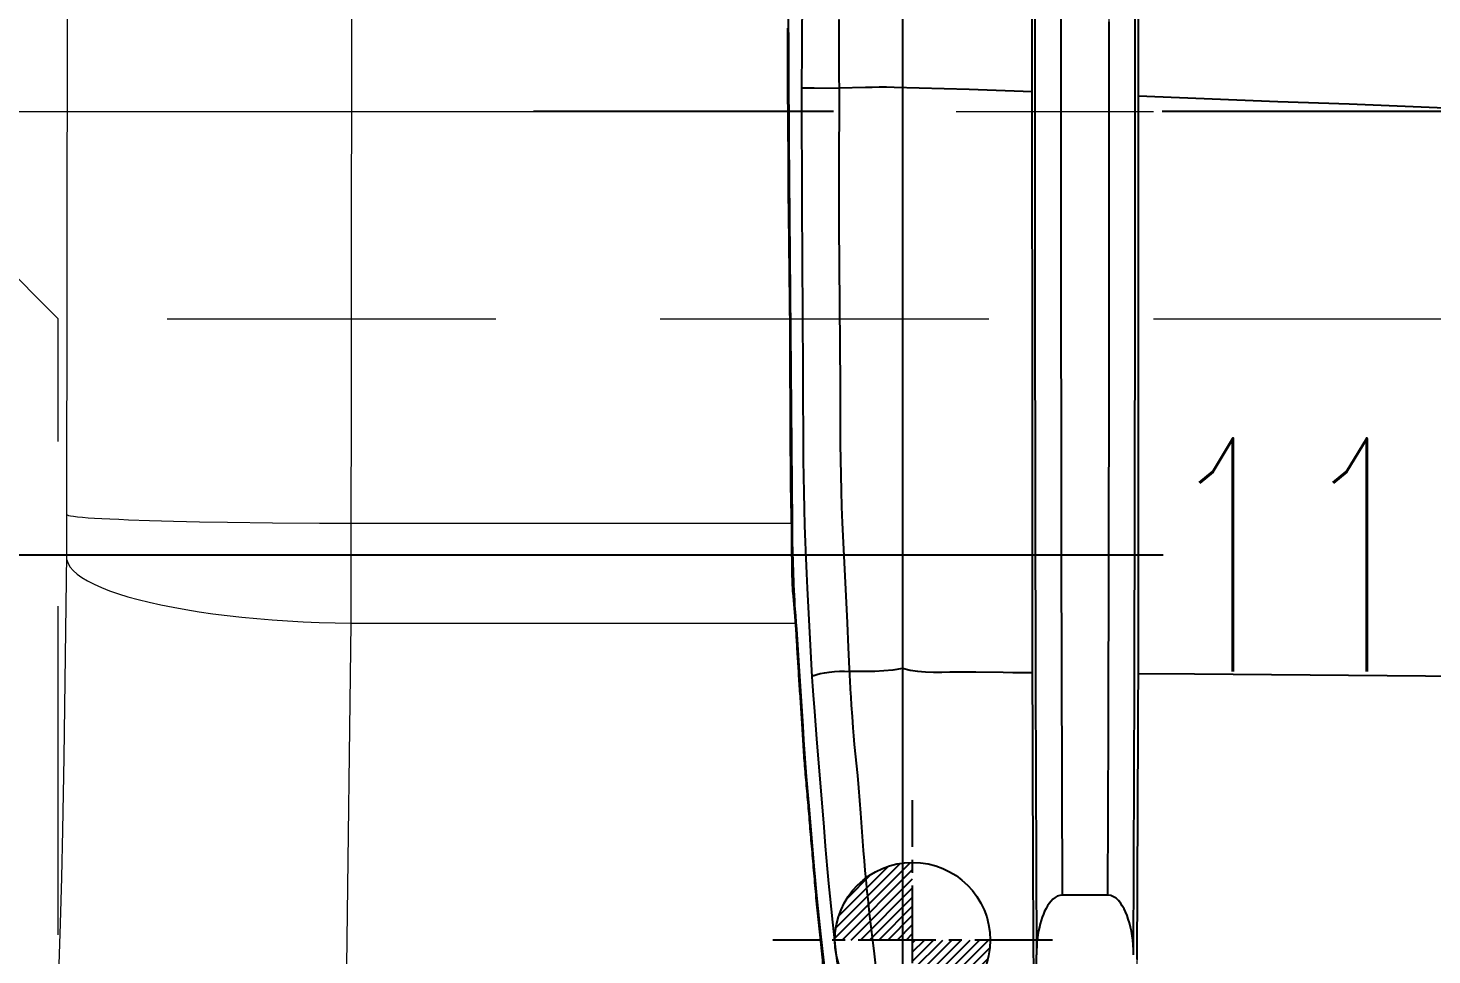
# Model space of a CAD drawing. Header units: inches. Extents: x 133169 to 134399, y -43543 to -42673.
# Drawn here: x 133762.28 to 133789.39, y -43006.59 to -42988.69 of the extents above; entities that cross this region are included whole.
import ezdxf

# ---------------------------------------------------------------- set-up
doc = ezdxf.new("R2010")
doc.units = ezdxf.units.IN
doc.header["$LTSCALE"] = 2
doc.header["$MEASUREMENT"] = 0
doc.header["$PDMODE"] = 3
doc.header["$PDSIZE"] = 0.3125
for name, pattern in [('CENTER', [50.8, 31.75, -6.35, 6.35, -6.35]), ('CENTER2', [1.125, 0.75, -0.125, 0.125, -0.125]), ('HIDDEN', [9.525, 6.35, -3.175])]:
    doc.linetypes.add(name, pattern=pattern)
doc.layers.get('Defpoints').update_dxf_attribs({"linetype": 'CONTINUOUS'})
for name, color, linetype in [('CAV-COR', 1, 'CONTINUOUS'), ('DEFAULT_1', 7, 'CENTER'), ('PIN', 4, 'CONTINUOUS')]:
    doc.layers.add(name, color=color, linetype=linetype)
for name, color, linetype, lineweight in [('dim', 3, 'CONTINUOUS', 15), ('PRODUCT', 1, 'CONTINUOUS', 15), ('WR', 122, 'HIDDEN', 18), ('枕位', 75, 'CONTINUOUS', 15)]:
    doc.layers.add(name, color=color, linetype=linetype, lineweight=lineweight)
doc.styles.get("Standard").update_dxf_attribs({"font": 'txt.shx', "width": 0.67})
doc.dimstyles.new('2.00', dxfattribs={"dimtxt": 4.5, "dimasz": 3.5, "dimexe": 0.666, "dimexo": 0.626, "dimgap": 1, "dimtad": 0, "dimzin": 0, "dimdsep": 46, "dimtxsty": 'Standard', "dimcen": 0.09, "dimclrd": 3, "dimclre": 3, "dimclrt": 7, "dimazin": 0, "dimtfac": 1, "dimtofl": 0, "dimtmove": 0, "dimatfit": 0, "dimfxl": 0, "dimtolj": 1, "dimtzin": 0, "dimarcsym": 0})

# ---------------------------------------------------------------- blocks, each defined once
blk = doc.blocks.new('20160812.091803')
at = {"layer": 'DEFAULT_1', "color": 2, "linetype": 'CENTER', "ltscale": 0.5}
blk.add_line((0, 72.569), (0, -34.819), dxfattribs=at)
at = {"layer": 'PRODUCT', "linetype": 'ByBlock'}
for p, q in [((15.132, -23.731), (15.132, -24.61)), ((23.068, -25.109), (16.288, -25.109)), ((9.086, -29.825), (9.099, -29.811)), ((9.086, -29.825), (9.086, -29.825)), ((-1.612, -29.916), (-1.611, -29.903))]:
    blk.add_line(p, q, dxfattribs=at)
for points, start_tangent, end_tangent in [([(0.086, -15.282), (0, -15.815), (-0.032, -16.353), (-0.055, -16.888), (-0.076, -17.418), (-0.116, -18.471), (-0.157, -19.513), (-0.193, -20.541), (-0.234, -21.559), (-0.275, -22.575), (-0.297, -23.139)], (-0.240342, -0.970688), (-0.039023, -0.999238)), ([(10.92, -15.718), (10.911, -16.77), (10.902, -17.813), (10.893, -18.845), (10.885, -19.864), (10.876, -20.868), (10.868, -21.856), (10.859, -22.832), (10.857, -23.145)], (-0.008629, -0.999963), (-0.006853, -0.999977)), ([(16.288, -23.232), (11.071, -23.213), (5.6, -23.202), (-0.001, -23.199), (-5.601, -23.202), (-11.072, -23.213), (-16.288, -23.232)], (-0.999991, 0.004324), (-0.999991, -0.004324)), ([(-12.755, -23.156), (-11.383, -23.15), (-10.016, -23.146), (-8.694, -23.142), (-7.447, -23.14), (-6.325, -23.14), (-5.336, -23.14), (-4.442, -23.14), (-3.602, -23.139), (-2.778, -23.139), (-1.952, -23.139), (-1.124, -23.139), (-0.297, -23.139)], (0.999988, 0.004858), (1, -0.000025)), ([(-0.297, -23.139), (1.09, -23.139), (2.463, -23.14), (3.841, -23.14), (5.231, -23.14), (6.641, -23.14), (8.061, -23.141), (9.477, -23.142), (10.857, -23.145)], (1, -0.000025), (0.999997, -0.002416)), ([(10.857, -23.145), (12.207, -23.149), (13.459, -23.153), (14.625, -23.158), (15.706, -23.163), (16.7, -23.167), (17.614, -23.172), (18.442, -23.177), (19.182, -23.182), (19.849, -23.187)], (0.999997, -0.002417), (0.999969, -0.007847)), ([(16.288, -23.232), (16.005, -23.248), (15.749, -23.291), (15.526, -23.358), (15.337, -23.45), (15.194, -23.571), (15.132, -23.731)], (-1, 0), (0, -1)), ([(15.132, -23.73), (10.26, -23.714), (5.182, -23.704), (0, -23.701), (-5.183, -23.704), (-10.261, -23.714), (-15.132, -23.73)], (-0.999992, 0.004074), (-0.999992, -0.004074)), ([(-15.132, -24.61), (-10.261, -24.626), (-5.183, -24.636), (0, -24.64), (5.182, -24.636), (10.26, -24.626), (15.132, -24.61)], (0.999992, -0.004074), (0.999992, 0.004074)), ([(15.132, -24.61), (15.178, -24.749), (15.292, -24.861), (15.446, -24.949), (15.623, -25.016), (15.822, -25.065), (16.043, -25.097), (16.288, -25.109)], (0, -1), (1, 0)), ([(-16.288, -25.109), (-11.072, -25.127), (-5.601, -25.138), (-0.001, -25.142), (5.6, -25.138), (11.071, -25.127), (16.288, -25.109)], (0.999991, -0.004324), (0.999991, 0.004324)), ([(-0.379, -25.188), (-1.252, -25.188), (-2.126, -25.188), (-2.999, -25.188), (-3.873, -25.188), (-4.747, -25.188), (-5.623, -25.188), (-6.506, -25.188), (-7.402, -25.187), (-8.298, -25.186), (-9.178, -25.185), (-10.044, -25.183), (-10.912, -25.18), (-11.791, -25.176), (-12.689, -25.172)], (-1, 0.000057), (-0.999989, 0.004786)), ([(-0.379, -25.188), (-0.396, -25.645), (-0.432, -26.67), (-0.447, -27.183), (-0.462, -27.696)], (-0.03605, -0.99935), (-0.035375, -0.999374)), ([(10.84, -25.182), (9.449, -25.185), (8.02, -25.187), (6.583, -25.187), (5.162, -25.187), (3.766, -25.187), (2.385, -25.188), (1.015, -25.188), (-0.379, -25.188)], (-0.999997, -0.002432), (-1, 0.000057)), ([(10.84, -25.182), (10.838, -25.465), (10.835, -25.748), (10.827, -26.232), (10.828, -26.716), (10.832, -27.202), (10.755, -27.696)], (-0.004214, -0.999991), (-0.302035, -0.953297)), ([(19.363, -25.145), (18.453, -25.151), (17.505, -25.156), (16.479, -25.162), (15.408, -25.167), (14.297, -25.171), (13.159, -25.175), (12.008, -25.179), (10.84, -25.182)], (-0.999974, -0.007241), (-0.999997, -0.002432)), ([(-12.505, -27.696), (-12.047, -27.696), (-11.578, -27.694), (-10.623, -27.695), (-9.644, -27.695), (-8.647, -27.695), (-7.632, -27.695), (-6.61, -27.695), (-5.585, -27.695), (-4.56, -27.695), (-3.535, -27.695), (-2.511, -27.696), (-1.489, -27.695), (-0.462, -27.696)], (0.999986, -0.005214), (0.999998, -0.001927)), ([(-0.462, -27.696), (-0.468, -28.256), (-0.457, -28.825), (-0.455, -28.921)], (-0.038413, -0.999262), (0.019716, -0.999806)), ([(-0.462, -27.696), (0.476, -27.695), (1.419, -27.696), (2.359, -27.696), (3.299, -27.696), (4.24, -27.696), (5.18, -27.696), (6.121, -27.696), (7.061, -27.696), (7.999, -27.696), (8.929, -27.696), (9.845, -27.695), (10.755, -27.696)], (0.999998, 0.002001), (0.999998, -0.001887)), ([(10.755, -27.696), (11.452, -27.695), (12.142, -27.695), (12.826, -27.695), (13.506, -27.694), (14.184, -27.694), (14.859, -27.694), (15.523, -27.694), (16.183, -27.694), (16.828, -27.694), (17.462, -27.694), (18.082, -27.694), (18.677, -27.696)], (0.999998, 0.002172), (0.999969, -0.007818)), ([(10.755, -27.696), (10.793, -27.947), (10.811, -28.197), (10.815, -28.453), (10.811, -28.722)], (0.196066, -0.980591), (-0.018372, -0.999831)), ([(10.811, -28.722), (11.071, -28.709), (11.31, -28.695), (11.535, -28.68), (11.755, -28.664), (11.98, -28.646), (12.223, -28.625), (12.501, -28.598), (12.824, -28.567), (13.18, -28.535), (13.554, -28.505), (13.925, -28.478), (14.269, -28.452), (14.569, -28.428), (14.83, -28.405), (15.063, -28.382), (15.278, -28.36), (15.483, -28.337), (15.684, -28.313), (15.881, -28.29), (16.075, -28.267), (16.267, -28.245), (16.461, -28.223), (16.654, -28.201), (16.846, -28.18), (17.034, -28.159), (17.219, -28.137), (17.405, -28.114), (17.596, -28.088), (17.796, -28.059), (18.008, -28.028), (18.233, -27.994), (18.464, -27.959), (18.691, -27.923)], (0.999172, 0.040683), (0.986849, 0.161643)), ([(-12.421, -28.576), (-12.078, -28.615), (-11.763, -28.649), (-11.49, -28.676), (-11.239, -28.697), (-10.987, -28.715), (-10.721, -28.731), (-10.439, -28.746), (-10.138, -28.763), (-9.823, -28.782), (-9.505, -28.801), (-9.2, -28.821), (-8.903, -28.84), (-8.595, -28.859), (-8.258, -28.877), (-7.897, -28.892), (-7.537, -28.903), (-7.205, -28.909), (-6.902, -28.912), (-6.613, -28.913), (-6.326, -28.914), (-6.027, -28.915), (-5.707, -28.916), (-5.355, -28.918), (-4.965, -28.919), (-4.537, -28.919), (-4.074, -28.919), (-3.573, -28.919), (-3.029, -28.921), (-2.43, -28.924), (-1.769, -28.926), (-1.087, -28.924), (-0.455, -28.921)], (0.9938, -0.111179), (0.999997, -0.002474)), ([(-0.455, -28.921), (-0.053, -28.922), (0.391, -28.923), (0.877, -28.925), (1.409, -28.925), (1.991, -28.924), (2.63, -28.921), (3.34, -28.916), (4.133, -28.909), (4.989, -28.902), (5.855, -28.898), (6.72, -28.893), (7.632, -28.871), (8.551, -28.831), (9.381, -28.788), (10.114, -28.751), (10.811, -28.722)], (1, 0.000729), (0.999198, 0.040054)), ([(10.914, -29.443), (10.855, -29.283), (10.816, -29.011), (10.811, -28.722)], (-0.613399, 0.789773), (0.051934, 0.99865)), ([(-0.458, -29.645), (-0.456, -29.484), (-0.455, -29.211), (-0.455, -28.921)], (0.01812, 0.999836), (-0.001232, 0.999999)), ([(10.914, -29.443), (11.188, -29.425), (11.433, -29.408), (11.661, -29.392), (11.884, -29.375), (12.113, -29.358), (12.363, -29.338), (12.646, -29.315), (12.967, -29.287), (13.32, -29.258), (13.693, -29.227), (14.067, -29.196), (14.415, -29.167), (14.723, -29.14), (14.993, -29.114), (15.233, -29.091), (15.452, -29.068), (15.659, -29.046), (15.86, -29.025), (16.06, -29.004), (16.258, -28.982), (16.457, -28.959), (16.655, -28.936)], (0.998266, 0.058861), (0.992972, 0.118349)), ([(9.093, -29.811), (9.292, -29.799), (9.488, -29.783), (9.683, -29.766), (9.884, -29.75), (10.09, -29.736), (10.301, -29.723), (10.512, -29.711), (10.721, -29.698), (10.927, -29.685), (11.131, -29.671), (11.336, -29.658), (11.542, -29.644), (11.749, -29.63), (11.957, -29.617), (12.164, -29.604), (12.368, -29.592), (12.568, -29.578), (12.767, -29.561), (12.967, -29.543), (13.169, -29.525), (13.372, -29.507), (13.575, -29.49), (13.778, -29.473), (13.979, -29.456), (14.18, -29.439), (14.382, -29.421), (14.584, -29.403), (14.786, -29.386), (14.989, -29.369), (15.189, -29.351), (15.387, -29.332), (15.581, -29.312), (15.776, -29.291), (15.973, -29.269), (16.173, -29.249), (16.374, -29.23), (16.574, -29.211)], (0.999295, 0.037553), (0.995446, 0.095326)), ([(16.901, -29.194), (16.395, -29.243), (15.902, -29.292), (15.424, -29.344), (14.946, -29.387), (14.476, -29.427), (14.017, -29.467), (13.566, -29.505), (13.126, -29.543), (12.697, -29.582), (12.272, -29.612), (11.852, -29.637), (11.444, -29.664)], (-0.995382, -0.095994), (-0.997739, -0.067203)), ([(8.624, -29.563), (9.473, -29.522)], (0.999131, 0.041681), (0.998585, 0.053176)), ([(9.473, -29.522), (10.209, -29.482), (10.914, -29.443)], (0.998585, 0.053176), (0.998253, 0.059077)), ([(-10.258, -29.759), (-10.066, -29.77), (-9.865, -29.777), (-9.658, -29.783), (-9.448, -29.791), (-9.239, -29.801), (-9.034, -29.812), (-8.832, -29.822), (-8.633, -29.831), (-8.432, -29.837), (-8.228, -29.843), (-8.019, -29.848), (-7.801, -29.853), (-7.573, -29.857), (-7.332, -29.862), (-7.079, -29.867), (-6.817, -29.872), (-6.539, -29.876), (-6.23, -29.879), (-5.878, -29.882), (-5.505, -29.886), (-5.153, -29.888), (-4.843, -29.89), (-4.571, -29.891), (-4.329, -29.893), (-4.107, -29.894), (-3.894, -29.896), (-3.686, -29.897), (-3.48, -29.898), (-3.275, -29.899), (-3.068, -29.9), (-2.86, -29.901), (-2.652, -29.902), (-2.444, -29.903), (-2.238, -29.903), (-2.031, -29.903), (-1.822, -29.903), (-1.612, -29.903)], (0.997388, -0.072235), (0.999993, -0.003781)), ([(-2.443, -29.634), (-1.782, -29.639), (-1.094, -29.643)], (0.999973, -0.007348), (0.999992, -0.004107)), ([(-1.612, -29.903), (-1.396, -29.904), (-1.181, -29.905), (-0.968, -29.905), (-0.755, -29.905), (-0.543, -29.904), (-0.329, -29.902), (-0.114, -29.899), (0.101, -29.897), (0.317, -29.895), (0.532, -29.893), (0.747, -29.892), (0.962, -29.891), (1.177, -29.89), (1.391, -29.888), (1.606, -29.887), (1.819, -29.885), (2.033, -29.883), (2.247, -29.881), (2.462, -29.878), (2.676, -29.875), (2.891, -29.873), (3.106, -29.87), (3.321, -29.868), (3.536, -29.866), (3.751, -29.863), (3.966, -29.861), (4.181, -29.859), (4.396, -29.857), (4.612, -29.856), (4.827, -29.855), (5.043, -29.854), (5.258, -29.854), (5.472, -29.854), (5.686, -29.853), (5.9, -29.852), (6.115, -29.85), (6.33, -29.849), (6.546, -29.848), (6.76, -29.847), (6.974, -29.846), (7.187, -29.844), (7.399, -29.841), (7.611, -29.836), (7.826, -29.832), (8.042, -29.828), (8.26, -29.825), (8.476, -29.823), (8.688, -29.821), (8.896, -29.818), (9.093, -29.811)], (0.999989, -0.004697), (0.998795, 0.049076)), ([(-1.094, -29.643), (-0.458, -29.645)], (0.999992, -0.004107), (0.999999, -0.001384)), ([(-0.458, -29.645), (-0.053, -29.645), (0.392, -29.645), (0.88, -29.645), (1.414, -29.643), (1.999, -29.641), (2.642, -29.638), (3.355, -29.632), (4.147, -29.626), (4.999, -29.62), (5.864, -29.616), (6.739, -29.61), (7.675, -29.594), (8.624, -29.563)], (0.999999, -0.001376), (0.999131, 0.041681)), ([(9.086, -29.825), (8.636, -29.835), (8.069, -29.84), (7.478, -29.852), (6.863, -29.86), (6.223, -29.863), (5.561, -29.867), (4.877, -29.868), (4.172, -29.872), (3.445, -29.88), (2.697, -29.888), (1.928, -29.898), (1.138, -29.903), (0.328, -29.908)], (-0.999009, -0.044515), (-0.999956, -0.00937)), ([(10.292, -29.738), (9.94, -29.76), (9.613, -29.786), (9.312, -29.812), (9.086, -29.825)], (-0.998188, -0.060168), (-0.999626, -0.02735)), ([(10.663, -29.715), (10.292, -29.738)], (-0.99812, -0.061297), (-0.998188, -0.060168)), ([(11.444, -29.664), (11.047, -29.691), (10.663, -29.715)], (-0.997739, -0.067203), (-0.99812, -0.061297)), ([(-1.356, -29.917), (-1.612, -29.917)], (-1, 0.000151), (-0.999999, 0.001711)), ([(-0.503, -29.916), (-1.356, -29.917)], (-0.999981, -0.006169), (-1, 0.000151)), ([(0.328, -29.908), (-0.503, -29.916)], (-0.999956, -0.00937), (-0.999981, -0.006169))]:
    blk.add_spline(points, degree=3, dxfattribs=dict(at, start_tangent=start_tangent, end_tangent=end_tangent))
blk = doc.blocks.new('*D34603')
at = {"layer": 'Defpoints', "color": 0}
for p in [(133746.864, -42998.868), (133861.859, -43001.306), (133746.864, -43002.371)]:
    blk.add_point(p, dxfattribs=at)
at = {"layer": 'dim', "color": 3, "linetype": 'ByBlock', "lineweight": -2}
for p, q in [((133746.864, -43001.745), (133746.864, -42998.202)), ((133861.859, -43000.68), (133861.859, -42998.202)), ((133750.364, -42998.868), (133784.206, -42998.868)), ((133858.359, -42998.868), (133798.266, -42998.868))]:
    blk.add_line(p, q, dxfattribs=at)
at = {"layer": 'dim', "color": 3, "linetype": 'ByBlock'}
for points in [[(133750.364, -42998.284), (133750.364, -42999.451), (133746.864, -42998.868)], [(133858.359, -42999.451), (133858.359, -42998.284), (133861.859, -42998.868)]]:
    blk.add_solid(points, dxfattribs=at)
at = {"layer": 'dim', "color": 7, "linetype": 'ByBlock', "insert": (133791.236, -42998.868), "char_height": 4.5, "attachment_point": 5}
blk.add_mtext('\\A1;115.00', dxfattribs=at)

msp = doc.modelspace()

# ---------------------------------------------------------------- hatches: boundary and pattern name
at = {"layer": 'PIN', "linetype": 'Continuous'}
h = msp.add_hatch(dxfattribs=at)
h.set_pattern_fill('ANSI31', color=3, angle=90, style=0)
h.set_pattern_definition([(45, (133574.08201, -43020.54546), (0.08838835, -0.08838835), [])])
h.paths.add_polyline_path([(133779.364, -43006.306), (133780.864, -43006.306, -0.414214), (133779.364, -43007.806)])
h.paths.add_polyline_path([(133779.364, -43004.806), (133779.364, -43006.306), (133777.864, -43006.306, -0.414214)])

# ---------------------------------------------------------------- linework, layer by layer
at = {"layer": 'CAV-COR', "linetype": 'ByBlock'}
for p, q in [((133781.677, -42997.847), (133781.676, -42983.8)), ((133783.724, -42984.323), (133783.724, -42997.893)), ((133782.228, -42985.123), (133782.225, -42992.038)), ((133781.724, -42986.562), (133781.724, -42994.049)), ((133783.664, -42994.049), (133783.664, -42986.562)), ((133776.964, -42988.036), (133776.974, -42990.862)), ((133777.23, -42987.863), (133777.222, -42988.985)), ((133777.938, -42988.537), (133777.941, -42989.646)), ((133783.16, -42995.488), (133783.163, -42988.573)), ((133777.222, -42988.985), (133777.219, -42989.978)), ((133777.941, -42989.646), (133777.943, -42989.851)), ((133777.219, -42989.978), (133777.222, -42992.103)), ((133777.463, -42989.85), (133777.943, -42989.851)), ((133777.943, -42989.851), (133777.939, -42991.532)), ((133780.46, -42989.882), (133779.009, -42989.839)), ((133781.676, -42989.927), (133780.46, -42989.882)), ((133786.416, -42990.116), (133783.725, -42990.008)), ((133787.794, -42990.166), (133786.416, -42990.116)), ((133789.96, -42990.25), (133787.794, -42990.166)), ((133776.974, -42990.862), (133777.036, -42998.257)), ((133777.939, -42991.532), (133777.941, -42992.503)), ((133777.222, -42992.103), (133777.244, -42995.305)), ((133782.225, -42992.038), (133782.234, -42998.891)), ((133777.941, -42992.503), (133777.964, -42995.583)), ((133781.724, -42994.049), (133781.737, -43001.377)), ((133783.651, -43001.377), (133783.664, -42994.049)), ((133777.244, -42995.305), (133777.254, -42997.045)), ((133777.964, -42995.583), (133777.968, -42996.734)), ((133783.145, -43002.218), (133783.16, -42995.488)), ((133777.254, -42997.045), (133777.263, -42997.666)), ((133781.681, -43000.686), (133781.677, -42997.847)), ((133783.724, -42997.893), (133783.72, -43000.707)), ((133782.234, -42998.891), (133782.254, -43005.438)), ((133778.047, -42999.144), (133778.102, -43000.181)), ((133777.086, -42999.848), (133777.092, -42999.911)), ((133777.086, -42999.848), (133777.09, -42999.916)), ((133777.09, -42999.916), (133777.097, -43000.026)), ((133777.092, -42999.911), (133777.102, -43000.038)), ((133777.097, -43000.026), (133777.118, -43000.335)), ((133777.102, -43000.038), (133777.112, -43000.168)), ((133777.112, -43000.168), (133777.122, -43000.3)), ((133777.122, -43000.3), (133777.135, -43000.503)), ((133778.102, -43000.181), (133778.123, -43000.657)), ((133777.118, -43000.335), (133777.252, -43002.357)), ((133777.135, -43000.503), (133777.172, -43001.112)), ((133778.123, -43000.657), (133778.146, -43001.206)), ((133781.695, -43004.976), (133781.681, -43000.686)), ((133783.72, -43000.707), (133783.711, -43003.765)), ((133777.172, -43001.112), (133777.242, -43002.174)), ((133781.114, -43001.141), (133780.583, -43001.132)), ((133777.421, -43001.22), (133777.433, -43001.405)), ((133777.433, -43001.405), (133777.445, -43001.578)), ((133781.737, -43001.377), (133781.755, -43006.594)), ((133783.632, -43006.594), (133783.651, -43001.377)), ((133784.811, -43001.172), (133783.719, -43001.162)), ((133803.618, -43001.332), (133784.811, -43001.172)), ((133777.445, -43001.578), (133777.467, -43001.892)), ((133778.159, -43001.458), (133778.169, -43001.615)), ((133778.169, -43001.615), (133778.179, -43001.767)), ((133777.467, -43001.892), (133777.506, -43002.419)), ((133778.179, -43001.767), (133778.195, -43001.988)), ((133777.242, -43002.174), (133777.258, -43002.441)), ((133778.195, -43001.988), (133778.212, -43002.209)), ((133778.212, -43002.209), (133778.225, -43002.364)), ((133783.134, -43005.438), (133783.145, -43002.218)), ((133777.252, -43002.357), (133777.316, -43003.236)), ((133777.506, -43002.419), (133777.647, -43004.125)), ((133778.225, -43002.364), (133778.239, -43002.529)), ((133778.239, -43002.529), (133778.297, -43003.129)), ((133777.316, -43003.236), (133777.375, -43003.962)), ((133778.297, -43003.129), (133778.318, -43003.364)), ((133778.318, -43003.364), (133778.339, -43003.609)), ((133777.354, -43003.644), (133777.412, -43004.331)), ((133778.339, -43003.609), (133778.359, -43003.859)), ((133783.711, -43003.765), (133783.698, -43006.683)), ((133777.375, -43003.962), (133777.415, -43004.438)), ((133778.359, -43003.859), (133778.412, -43004.574)), ((133777.412, -43004.331), (133777.466, -43004.954)), ((133777.647, -43004.125), (133777.678, -43004.492)), ((133777.678, -43004.492), (133777.715, -43004.931)), ((133778.412, -43004.574), (133778.428, -43004.779)), ((133777.715, -43004.931), (133777.741, -43005.212)), ((133778.428, -43004.779), (133778.444, -43004.966)), ((133777.466, -43004.954), (133777.504, -43005.39)), ((133777.473, -43005.083), (133777.507, -43005.448)), ((133778.444, -43004.966), (133778.459, -43005.136)), ((133778.459, -43005.136), (133778.474, -43005.293)), ((133781.709, -43008.134), (133781.695, -43004.976)), ((133777.504, -43005.39), (133777.52, -43005.575)), ((133777.507, -43005.448), (133777.552, -43005.882)), ((133777.741, -43005.212), (133777.766, -43005.462)), ((133777.766, -43005.462), (133777.818, -43005.964)), ((133783.133, -43005.438), (133782.254, -43005.438)), ((133778.497, -43005.513), (133778.512, -43005.653)), ((133778.512, -43005.653), (133778.527, -43005.789)), ((133777.552, -43005.882), (133777.585, -43006.188)), ((133777.818, -43005.964), (133777.875, -43006.498)), ((133778.527, -43005.789), (133778.619, -43006.573)), ((133777.875, -43006.498), (133777.905, -43006.762)), ((133778.619, -43006.573), (133778.705, -43007.34)), ((133781.755, -43013.373), (133781.755, -43006.594))]:
    msp.add_line(p, q, dxfattribs=at)
for points in [[(133779.17, -42979.103), (133779.17, -43008.606), (133779.168, -43008.982)], [(133777.219, -42989.848), (133777.256, -42989.849), (133777.463, -42989.85)], [(133779.009, -42989.839), (133778.86, -42989.837), (133778.72, -42989.837), (133778.585, -42989.838), (133778.455, -42989.84), (133777.943, -42989.851)], [(133777.968, -42996.734), (133777.971, -42997.026), (133777.976, -42997.326), (133777.983, -42997.631), (133777.993, -42997.937), (133778.005, -42998.247), (133778.047, -42999.144)], [(133777.263, -42997.666), (133777.27, -42997.981), (133777.279, -42998.3), (133777.29, -42998.62), (133777.301, -42998.93), (133777.314, -42999.225), (133777.328, -42999.508), (133777.421, -43001.22)], [(133777.421, -43001.22), (133777.458, -43001.199), (133777.512, -43001.179), (133777.581, -43001.161), (133777.663, -43001.145), (133777.755, -43001.132), (133777.853, -43001.122), (133777.953, -43001.116), (133778.05, -43001.115), (133778.142, -43001.117)], [(133779.168, -43001.061), (133778.984, -43001.091), (133778.808, -43001.109), (133778.638, -43001.118), (133778.471, -43001.121), (133778.306, -43001.12), (133778.142, -43001.117)], [(133780.583, -43001.132), (133780.413, -43001.131), (133780.248, -43001.132), (133780.085, -43001.135), (133779.926, -43001.139), (133779.77, -43001.14), (133779.616, -43001.136), (133779.465, -43001.123), (133779.316, -43001.099), (133779.168, -43001.061)], [(133778.146, -43001.206), (133778.15, -43001.293), (133778.159, -43001.458)], [(133781.682, -43001.146), (133781.299, -43001.143), (133781.114, -43001.141)], [(133777.309, -43003.145), (133777.349, -43003.581), (133777.354, -43003.644)], [(133777.415, -43004.438), (133777.424, -43004.539), (133777.473, -43005.083)], [(133778.474, -43005.293), (133778.482, -43005.368), (133778.497, -43005.513)], [(133782.254, -43005.438), (133782.205, -43005.446), (133782.159, -43005.461), (133782.115, -43005.484), (133782.075, -43005.516), (133782.038, -43005.555), (133782.003, -43005.598), (133781.971, -43005.645), (133781.942, -43005.697), (133781.915, -43005.751), (133781.891, -43005.808), (133781.868, -43005.867), (133781.848, -43005.929), (133781.83, -43005.993), (133781.814, -43006.059), (133781.799, -43006.127), (133781.786, -43006.199), (133781.776, -43006.272), (133781.767, -43006.349), (133781.761, -43006.428), (133781.757, -43006.509), (133781.755, -43006.594)], [(133783.632, -43006.594), (133783.63, -43006.496), (133783.625, -43006.402), (133783.616, -43006.31), (133783.605, -43006.222), (133783.59, -43006.137), (133783.573, -43006.055), (133783.553, -43005.977), (133783.531, -43005.903), (133783.506, -43005.832), (133783.478, -43005.764), (133783.448, -43005.701), (133783.415, -43005.643), (133783.378, -43005.589), (133783.338, -43005.54), (133783.293, -43005.5), (133783.244, -43005.47), (133783.191, -43005.449), (133783.133, -43005.438)], [(133777.585, -43006.188), (133777.643, -43006.694), (133777.705, -43007.194), (133777.772, -43007.687), (133777.843, -43008.174), (133777.919, -43008.654), (133777.998, -43009.127), (133778.081, -43009.593), (133778.167, -43010.051), (133778.257, -43010.501), (133778.349, -43010.943), (133778.445, -43011.377), (133778.543, -43011.803)]]:
    msp.add_lwpolyline(points, dxfattribs=at)
msp.add_ellipse((133779.902, -42997.962), major_axis=(0, 10), ratio=0.286745, start_param=-4.682933, end_param=-4.522687, dxfattribs=at)
at = {"layer": 'DEFAULT_1', "color": 2, "linetype": 'CENTER', "ltscale": 0.5}
msp.add_line((133879.434, -42990.306), (133772.045, -42990.306), dxfattribs=at)
at = {"layer": 'PIN', "color": 3, "linetype": 'CENTER2'}
for p, q in [((133779.364, -43009.006), (133779.364, -43003.606)), ((133782.064, -43006.306), (133776.664, -43006.306))]:
    msp.add_line(p, q, dxfattribs=at)
at = {"layer": 'PIN', "color": 3, "linetype": 'Continuous'}
msp.add_circle((133779.364, -43006.306), 1.5, dxfattribs=at)
at = {"layer": 'WR', "linetype": 'CENTER', "ltscale": 0.3}
msp.add_line((133726.864, -42990.306), (133861.859, -42990.306), dxfattribs=at)
at = {"layer": 'WR', "linetype": 'ByBlock'}
msp.add_line((133762.864, -42994.306), (133758.864, -42990.306), dxfattribs=at)
at = {"layer": 'WR', "linetype": 'HIDDEN', "ltscale": 0.5}
for p, q in [((133726.864, -42994.306), (133861.859, -42994.306)), ((133762.864, -43044.306), (133762.864, -42994.306))]:
    msp.add_line(p, q, dxfattribs=at)
at = {"layer": '枕位', "linetype": 'ByBlock'}
for p, q in [((133763.032, -42998.484), (133763.047, -42986.613)), ((133768.52, -43000.188), (133768.539, -42986.564)), ((133764.629, -42998.203), (133765.09, -42998.216)), ((133765.09, -42998.216), (133765.593, -42998.227)), ((133765.593, -42998.227), (133766.134, -42998.237)), ((133766.134, -42998.237), (133767, -42998.248)), ((133767, -42998.248), (133767.909, -42998.255)), ((133767.909, -42998.255), (133777.036, -42998.257)), ((133763.029, -42998.869), (133763.032, -42998.484)), ((133762.978, -43002.775), (133763.029, -42998.869)), ((133768.436, -43006.807), (133768.52, -43000.188)), ((133768.52, -43000.188), (133777.107, -43000.188)), ((133762.953, -43004.183), (133762.978, -43002.775)), ((133762.933, -43005.1), (133762.953, -43004.183)), ((133762.908, -43005.988), (133762.933, -43005.1)), ((133762.876, -43006.974), (133762.908, -43005.988))]:
    msp.add_line(p, q, dxfattribs=at)
for points in [[(133763.034, -42998.095), (133763.059, -42998.104), (133763.101, -42998.113), (133763.16, -42998.122), (133763.236, -42998.131), (133763.329, -42998.14), (133763.439, -42998.149), (133763.564, -42998.157), (133763.705, -42998.165), (133763.862, -42998.174), (133764.033, -42998.181), (133764.218, -42998.189), (133764.629, -42998.203)], [(133763.028, -42998.964), (133763.052, -42999.033), (133763.094, -42999.102), (133763.153, -42999.17), (133763.229, -42999.238), (133763.322, -42999.304), (133763.431, -42999.37), (133763.556, -42999.434), (133763.697, -42999.497), (133763.854, -42999.559), (133764.025, -42999.618), (133764.21, -42999.675), (133764.409, -42999.73), (133764.621, -42999.783), (133764.846, -42999.833), (133765.082, -42999.88), (133765.329, -42999.924), (133765.586, -42999.966), (133765.852, -43000.004), (133766.127, -43000.039), (133766.409, -43000.07), (133766.698, -43000.098), (133766.993, -43000.122), (133767.293, -43000.143), (133767.596, -43000.16), (133767.903, -43000.173), (133768.211, -43000.183), (133768.52, -43000.188)]]:
    msp.add_lwpolyline(points, dxfattribs=at)

# ---------------------------------------------------------------- block references
at = {"layer": 'PRODUCT', "linetype": 'ByBlock', "rotation": -90.00000000000001}
msp.add_blockref('20160812.091803', (133806.864, -42990.306), dxfattribs=at)

# ---------------------------------------------------------------- dimensions: what is measured, and where the dimension line sits
at = {"layer": 'dim', "linetype": 'ByBlock'}
dim = msp.add_linear_dim(base=(133746.864, -42998.8678), p1=(133861.8593, -43001.3057), p2=(133746.864, -43002.3713), dimstyle='2.00', dxfattribs=at)
dim.commit()
dim.dimension.update_dxf_attribs({"geometry": '*D34603', "text_midpoint": (133791.2358, -42998.8678), "dimtype": 160})

doc.saveas('drawing.dxf')
